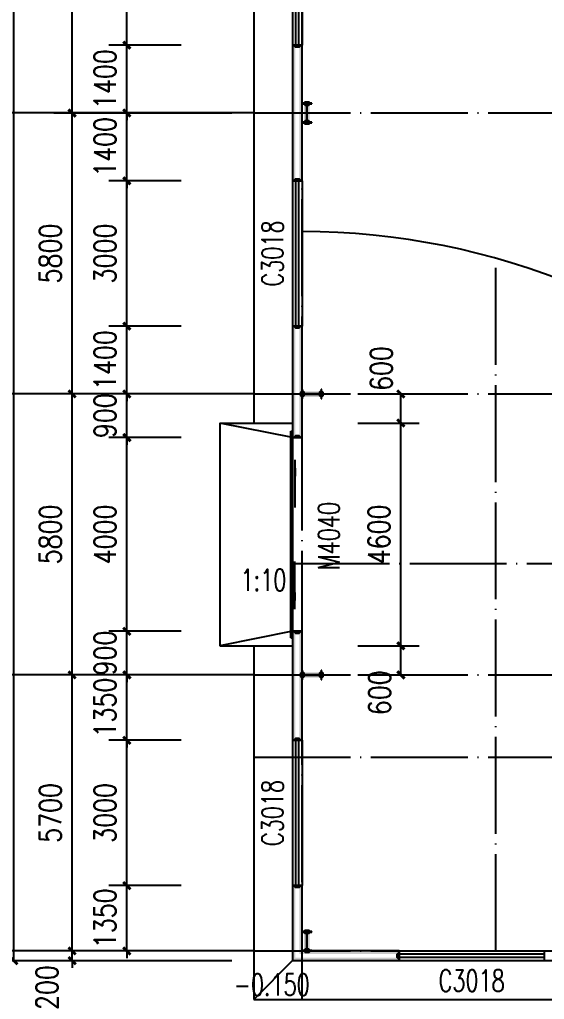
# Model space of a CAD drawing. Extents: x -21908402 to 2004492, y 83987 to 5079726.
# Drawn here: x 1827658 to 1838491, y 347578 to 367807 of the extents above; entities that cross this region are included whole.
import ezdxf

# ---------------------------------------------------------------- set-up
doc = ezdxf.new("R2010")
doc.units = 0
doc.header["$LTSCALE"] = 1000
doc.linetypes.add('DOTE', pattern=[2.42, 2, -0.2, 0.02, -0.2])
doc.layers.get('0').update_dxf_attribs({"linetype": 'CONTINUOUS'})
doc.layers.get('DEFPOINTS').update_dxf_attribs({"linetype": 'CONTINUOUS'})
for name, color, linetype in [('AXIS', 3, 'CONTINUOUS'), ('COLUMN', 9, 'CONTINUOUS'), ('DIM_SYMB', 3, 'CONTINUOUS'), ('DOTE', 1, 'DOTE'), ('GROUND', 2, 'CONTINUOUS'), ('PUB_DIM', 3, 'CONTINUOUS'), ('PUB_TEXT', 7, 'CONTINUOUS'), ('PUB_WALL', 9, 'CONTINUOUS'), ('STAIR', 2, 'CONTINUOUS'), ('WALL', 6, 'CONTINUOUS'), ('WINDOW', 94, 'CONTINUOUS'), ('WINDOW_TEXT', 7, 'CONTINUOUS')]:
    doc.layers.add(name, color=color, linetype=linetype)
doc.styles.add('_TCH_DIM', font='SIMPLEX', dxfattribs={"bigfont": 'GBCBIG'})
doc.styles.add('_TCH_WINDOW', font='SIMPLEX', dxfattribs={"bigfont": 'GBCBIG'})
doc.styles.add('DIM_FONT', font='simplex.shx', dxfattribs={"width": 0.8})
doc.dimstyles.new('DIMN150', dxfattribs={"dimscale": 1.5, "dimtxt": 300, "dimasz": 100, "dimexe": 250, "dimexo": 300, "dimgap": 150, "dimtad": 1, "dimdec": 0, "dimzin": 0, "dimtxsty": 'DIM_FONT', "dimblk": 'ARCHTICK', "dimcen": 0.09, "dimclrt": 7, "dimazin": 3, "dimtfac": 1, "dimtdec": 0, "dimtix": 1, "dimtmove": 0, "dimatfit": 3, "dimtolj": 1, "dimtzin": 0})

# ---------------------------------------------------------------- blocks, each defined once
blk = doc.blocks.new('_ARCHTICK')
at = {"color": 0, "linetype": 'BYBLOCK', "const_width": 0.4}
blk.add_lwpolyline([(-0.5, -0.5), (0.5, 0.5)], dxfattribs=at)
blk = doc.blocks.new('*D123')
at = {"layer": 'DEFPOINTS', "color": 0}
for p in [(1834189, 354878), (1835528, 354878), (1834189, 354278)]:
    blk.add_point(p, dxfattribs=at)
at = {"layer": 'PUB_DIM', "color": 0}
for p, q in [((1834639, 354878), (1835903, 354878)), ((1835528, 354278), (1835528, 354878)), ((1834639, 354278), (1835903, 354278))]:
    blk.add_line(p, q, dxfattribs=at)
at = {"layer": 'PUB_DIM', "color": 0, "xscale": 150, "yscale": 150, "zscale": 150}
for p, rotation in [((1835528, 354878), 90), ((1835528, 354278), 270)]:
    blk.add_blockref('_ARCHTICK', p, dxfattribs=dict(at, rotation=rotation))
at = {"layer": 'PUB_DIM', "color": 7, "insert": (1835089, 353909), "char_height": 450, "attachment_point": 5, "rotation": 90, "style": 'DIM_FONT'}
blk.add_mtext('\\A1;600', dxfattribs=at)
blk = doc.blocks.new('*D124')
at = {"layer": 'DEFPOINTS', "color": 0}
for p in [(1834189, 359478), (1835528, 359478), (1834189, 354878)]:
    blk.add_point(p, dxfattribs=at)
at = {"layer": 'PUB_DIM', "color": 0}
for p, q in [((1834639, 359478), (1835903, 359478)), ((1835528, 354878), (1835528, 359478)), ((1834639, 354878), (1835903, 354878))]:
    blk.add_line(p, q, dxfattribs=at)
at = {"layer": 'PUB_DIM', "color": 0, "xscale": 150, "yscale": 150, "zscale": 150}
for p, rotation in [((1835528, 359478), 90), ((1835528, 354878), 270)]:
    blk.add_blockref('_ARCHTICK', p, dxfattribs=dict(at, rotation=rotation))
at = {"layer": 'PUB_DIM', "color": 7, "insert": (1835078, 357178), "char_height": 450, "attachment_point": 5, "rotation": 90, "style": 'DIM_FONT'}
blk.add_mtext('\\A1;4600', dxfattribs=at)
blk = doc.blocks.new('*D125')
at = {"layer": 'DEFPOINTS', "color": 0}
for p in [(1834189, 360078), (1835528, 360078), (1834189, 359478)]:
    blk.add_point(p, dxfattribs=at)
at = {"layer": 'PUB_DIM', "color": 0}
for p, q in [((1834639, 360078), (1835903, 360078)), ((1835528, 359478), (1835528, 360078)), ((1834639, 359478), (1835903, 359478))]:
    blk.add_line(p, q, dxfattribs=at)
at = {"layer": 'PUB_DIM', "color": 0, "xscale": 150, "yscale": 150, "zscale": 150}
for p, rotation in [((1835528, 360078), 90), ((1835528, 359478), 270)]:
    blk.add_blockref('_ARCHTICK', p, dxfattribs=dict(at, rotation=rotation))
at = {"layer": 'PUB_DIM', "color": 7, "insert": (1835124, 360603), "char_height": 450, "attachment_point": 5, "rotation": 90, "style": 'DIM_FONT'}
blk.add_mtext('\\A1;600', dxfattribs=at)
blk = doc.blocks.new('*D289')
at = {"layer": 'DEFPOINTS', "color": 0}
for p in [(1829872, 349928), (1831441, 349928), (1831441, 348578)]:
    blk.add_point(p, dxfattribs=at)
at = {"layer": 'PUB_DIM', "color": 0}
for p, q in [((1829872, 349928), (1829872, 350078)), ((1830991, 349928), (1829497, 349928)), ((1829872, 348578), (1829872, 349928)), ((1830991, 348578), (1829497, 348578)), ((1829872, 348578), (1829872, 348428))]:
    blk.add_line(p, q, dxfattribs=at)
at = {"layer": 'PUB_DIM', "color": 0, "xscale": 150, "yscale": 150, "zscale": 150}
for p, rotation in [((1829872, 349928), 270), ((1829872, 348578), 90)]:
    blk.add_blockref('_ARCHTICK', p, dxfattribs=dict(at, rotation=rotation))
at = {"layer": 'PUB_DIM', "color": 7, "insert": (1829422, 349253), "char_height": 450, "attachment_point": 5, "rotation": 90, "style": 'DIM_FONT'}
blk.add_mtext('\\A1;1350', dxfattribs=at)
blk = doc.blocks.new('*D290')
at = {"layer": 'DEFPOINTS', "color": 0}
for p in [(1829872, 352928), (1831441, 352928), (1831441, 349928)]:
    blk.add_point(p, dxfattribs=at)
at = {"layer": 'PUB_DIM', "color": 0}
for p, q in [((1830991, 352928), (1829497, 352928)), ((1829872, 349928), (1829872, 352928)), ((1830991, 349928), (1829497, 349928))]:
    blk.add_line(p, q, dxfattribs=at)
at = {"layer": 'PUB_DIM', "color": 0, "xscale": 150, "yscale": 150, "zscale": 150}
for p, rotation in [((1829872, 352928), 90), ((1829872, 349928), 270)]:
    blk.add_blockref('_ARCHTICK', p, dxfattribs=dict(at, rotation=rotation))
at = {"layer": 'PUB_DIM', "color": 7, "insert": (1829422, 351428), "char_height": 450, "attachment_point": 5, "rotation": 90, "style": 'DIM_FONT'}
blk.add_mtext('\\A1;3000', dxfattribs=at)
blk = doc.blocks.new('*D291')
at = {"layer": 'DEFPOINTS', "color": 0}
for p in [(1829872, 354278), (1831441, 354278), (1831441, 352928)]:
    blk.add_point(p, dxfattribs=at)
at = {"layer": 'PUB_DIM', "color": 0}
for p, q in [((1829872, 354278), (1829872, 354428)), ((1830991, 354278), (1829497, 354278)), ((1829872, 352928), (1829872, 354278)), ((1830991, 352928), (1829497, 352928)), ((1829872, 352928), (1829872, 352778))]:
    blk.add_line(p, q, dxfattribs=at)
at = {"layer": 'PUB_DIM', "color": 0, "xscale": 150, "yscale": 150, "zscale": 150}
for p, rotation in [((1829872, 354278), 270), ((1829872, 352928), 90)]:
    blk.add_blockref('_ARCHTICK', p, dxfattribs=dict(at, rotation=rotation))
at = {"layer": 'PUB_DIM', "color": 7, "insert": (1829422, 353603), "char_height": 450, "attachment_point": 5, "rotation": 90, "style": 'DIM_FONT'}
blk.add_mtext('\\A1;1350', dxfattribs=at)
blk = doc.blocks.new('*D292')
at = {"layer": 'DEFPOINTS', "color": 0}
for p in [(1829872, 355178), (1831441, 355178), (1831441, 354278)]:
    blk.add_point(p, dxfattribs=at)
at = {"layer": 'PUB_DIM', "color": 0}
for p, q in [((1829872, 355178), (1829872, 355328)), ((1830991, 355178), (1829497, 355178)), ((1829872, 354278), (1829872, 355178)), ((1830991, 354278), (1829497, 354278)), ((1829872, 354278), (1829872, 354128))]:
    blk.add_line(p, q, dxfattribs=at)
at = {"layer": 'PUB_DIM', "color": 0, "xscale": 150, "yscale": 150, "zscale": 150}
for p, rotation in [((1829872, 355178), 270), ((1829872, 354278), 90)]:
    blk.add_blockref('_ARCHTICK', p, dxfattribs=dict(at, rotation=rotation))
at = {"layer": 'PUB_DIM', "color": 7, "insert": (1829422, 354728), "char_height": 450, "attachment_point": 5, "rotation": 90, "style": 'DIM_FONT'}
blk.add_mtext('\\A1;900', dxfattribs=at)
blk = doc.blocks.new('*D293')
at = {"layer": 'DEFPOINTS', "color": 0}
for p in [(1829872, 359178), (1831441, 359178), (1831441, 355178)]:
    blk.add_point(p, dxfattribs=at)
at = {"layer": 'PUB_DIM', "color": 0}
for p, q in [((1830991, 359178), (1829497, 359178)), ((1829872, 355178), (1829872, 359178)), ((1830991, 355178), (1829497, 355178))]:
    blk.add_line(p, q, dxfattribs=at)
at = {"layer": 'PUB_DIM', "color": 0, "xscale": 150, "yscale": 150, "zscale": 150}
for p, rotation in [((1829872, 359178), 90), ((1829872, 355178), 270)]:
    blk.add_blockref('_ARCHTICK', p, dxfattribs=dict(at, rotation=rotation))
at = {"layer": 'PUB_DIM', "color": 7, "insert": (1829422, 357178), "char_height": 450, "attachment_point": 5, "rotation": 90, "style": 'DIM_FONT'}
blk.add_mtext('\\A1;4000', dxfattribs=at)
blk = doc.blocks.new('*D294')
at = {"layer": 'DEFPOINTS', "color": 0}
for p in [(1829872, 360078), (1831441, 360078), (1831441, 359178)]:
    blk.add_point(p, dxfattribs=at)
at = {"layer": 'PUB_DIM', "color": 0}
for p, q in [((1830991, 360078), (1829497, 360078)), ((1829872, 360078), (1829872, 360228)), ((1829872, 359178), (1829872, 360078)), ((1830991, 359178), (1829497, 359178)), ((1829872, 359178), (1829872, 359028))]:
    blk.add_line(p, q, dxfattribs=at)
at = {"layer": 'PUB_DIM', "color": 0, "xscale": 150, "yscale": 150, "zscale": 150}
for p, rotation in [((1829872, 360078), 270), ((1829872, 359178), 90)]:
    blk.add_blockref('_ARCHTICK', p, dxfattribs=dict(at, rotation=rotation))
at = {"layer": 'PUB_DIM', "color": 7, "insert": (1829422, 359628), "char_height": 450, "attachment_point": 5, "rotation": 90, "style": 'DIM_FONT'}
blk.add_mtext('\\A1;900', dxfattribs=at)
blk = doc.blocks.new('*D295')
at = {"layer": 'DEFPOINTS', "color": 0}
for p in [(1829872, 361478), (1831441, 361478), (1831441, 360078)]:
    blk.add_point(p, dxfattribs=at)
at = {"layer": 'PUB_DIM', "color": 0}
for p, q in [((1829872, 361478), (1829872, 361628)), ((1830991, 361478), (1829497, 361478)), ((1829872, 360078), (1829872, 361478)), ((1830991, 360078), (1829497, 360078)), ((1829872, 360078), (1829872, 359928))]:
    blk.add_line(p, q, dxfattribs=at)
at = {"layer": 'PUB_DIM', "color": 0, "xscale": 150, "yscale": 150, "zscale": 150}
for p, rotation in [((1829872, 361478), 270), ((1829872, 360078), 90)]:
    blk.add_blockref('_ARCHTICK', p, dxfattribs=dict(at, rotation=rotation))
at = {"layer": 'PUB_DIM', "color": 7, "insert": (1829422, 360778), "char_height": 450, "attachment_point": 5, "rotation": 90, "style": 'DIM_FONT'}
blk.add_mtext('\\A1;1400', dxfattribs=at)
blk = doc.blocks.new('*D296')
at = {"layer": 'DEFPOINTS', "color": 0}
for p in [(1829872, 364478), (1831441, 364478), (1831441, 361478)]:
    blk.add_point(p, dxfattribs=at)
at = {"layer": 'PUB_DIM', "color": 0}
for p, q in [((1830991, 364478), (1829497, 364478)), ((1829872, 361478), (1829872, 364478)), ((1830991, 361478), (1829497, 361478))]:
    blk.add_line(p, q, dxfattribs=at)
at = {"layer": 'PUB_DIM', "color": 0, "xscale": 150, "yscale": 150, "zscale": 150}
for p, rotation in [((1829872, 364478), 90), ((1829872, 361478), 270)]:
    blk.add_blockref('_ARCHTICK', p, dxfattribs=dict(at, rotation=rotation))
at = {"layer": 'PUB_DIM', "color": 7, "insert": (1829422, 362978), "char_height": 450, "attachment_point": 5, "rotation": 90, "style": 'DIM_FONT'}
blk.add_mtext('\\A1;3000', dxfattribs=at)
blk = doc.blocks.new('*D297')
at = {"layer": 'DEFPOINTS', "color": 0}
for p in [(1829872, 365878), (1831441, 365878), (1831441, 364478)]:
    blk.add_point(p, dxfattribs=at)
at = {"layer": 'PUB_DIM', "color": 0}
for p, q in [((1829872, 365878), (1829872, 366028)), ((1830991, 365878), (1829497, 365878)), ((1829872, 364478), (1829872, 365878)), ((1830991, 364478), (1829497, 364478)), ((1829872, 364478), (1829872, 364328))]:
    blk.add_line(p, q, dxfattribs=at)
at = {"layer": 'PUB_DIM', "color": 0, "xscale": 150, "yscale": 150, "zscale": 150}
for p, rotation in [((1829872, 365878), 270), ((1829872, 364478), 90)]:
    blk.add_blockref('_ARCHTICK', p, dxfattribs=dict(at, rotation=rotation))
at = {"layer": 'PUB_DIM', "color": 7, "insert": (1829422, 365178), "char_height": 450, "attachment_point": 5, "rotation": 90, "style": 'DIM_FONT'}
blk.add_mtext('\\A1;1400', dxfattribs=at)
blk = doc.blocks.new('*D298')
at = {"layer": 'DEFPOINTS', "color": 0}
for p in [(1829872, 367278), (1831441, 367278), (1831441, 365878)]:
    blk.add_point(p, dxfattribs=at)
at = {"layer": 'PUB_DIM', "color": 0}
for p, q in [((1829872, 367278), (1829872, 367428)), ((1830991, 367278), (1829497, 367278)), ((1829872, 365878), (1829872, 367278)), ((1830991, 365878), (1829497, 365878)), ((1829872, 365878), (1829872, 365728))]:
    blk.add_line(p, q, dxfattribs=at)
at = {"layer": 'PUB_DIM', "color": 0, "xscale": 150, "yscale": 150, "zscale": 150}
for p, rotation in [((1829872, 367278), 270), ((1829872, 365878), 90)]:
    blk.add_blockref('_ARCHTICK', p, dxfattribs=dict(at, rotation=rotation))
at = {"layer": 'PUB_DIM', "color": 7, "insert": (1829422, 366578), "char_height": 450, "attachment_point": 5, "rotation": 90, "style": 'DIM_FONT'}
blk.add_mtext('\\A1;1400', dxfattribs=at)
blk = doc.blocks.new('*D299')
at = {"layer": 'DEFPOINTS', "color": 0}
for p in [(1829872, 370278), (1831441, 370278), (1831441, 367278)]:
    blk.add_point(p, dxfattribs=at)
at = {"layer": 'PUB_DIM', "color": 0}
for p, q in [((1830991, 370278), (1829497, 370278)), ((1829872, 367278), (1829872, 370278)), ((1830991, 367278), (1829497, 367278))]:
    blk.add_line(p, q, dxfattribs=at)
at = {"layer": 'PUB_DIM', "color": 0, "xscale": 150, "yscale": 150, "zscale": 150}
for p, rotation in [((1829872, 370278), 90), ((1829872, 367278), 270)]:
    blk.add_blockref('_ARCHTICK', p, dxfattribs=dict(at, rotation=rotation))
at = {"layer": 'PUB_DIM', "color": 7, "insert": (1829422, 368778), "char_height": 450, "attachment_point": 5, "rotation": 90, "style": 'DIM_FONT'}
blk.add_mtext('\\A1;3000', dxfattribs=at)
blk = doc.blocks.new('*D361')
at = {"layer": 'AXIS', "color": 0}
for p, q in [((1832041, 348578), (1828366, 348578)), ((1828741, 348578), (1828741, 348728)), ((1828741, 348378), (1828741, 348578)), ((1832041, 348378), (1828366, 348378)), ((1828741, 348378), (1828741, 348228))]:
    blk.add_line(p, q, dxfattribs=at)
at = {"layer": 'DEFPOINTS', "color": 0}
for p in [(1828741, 348578), (1832491, 348578), (1832491, 348378)]:
    blk.add_point(p, dxfattribs=at)
at = {"layer": 'AXIS', "color": 0, "xscale": 150, "yscale": 150, "zscale": 150}
for p, rotation in [((1828741, 348578), 270), ((1828741, 348378), 90)]:
    blk.add_blockref('_ARCHTICK', p, dxfattribs=dict(at, rotation=rotation))
at = {"layer": 'AXIS', "color": 7, "insert": (1828223, 347823), "char_height": 450, "attachment_point": 5, "rotation": 90, "style": 'DIM_FONT'}
blk.add_mtext('\\A1;200', dxfattribs=at)
blk = doc.blocks.new('*D362')
at = {"layer": 'AXIS', "color": 0}
for p, q in [((1832041, 354278), (1828366, 354278)), ((1828741, 348578), (1828741, 354278)), ((1832041, 348578), (1828366, 348578))]:
    blk.add_line(p, q, dxfattribs=at)
at = {"layer": 'DEFPOINTS', "color": 0}
for p in [(1828741, 354278), (1832491, 354278), (1832491, 348578)]:
    blk.add_point(p, dxfattribs=at)
at = {"layer": 'AXIS', "color": 0, "xscale": 150, "yscale": 150, "zscale": 150}
for p, rotation in [((1828741, 354278), 90), ((1828741, 348578), 270)]:
    blk.add_blockref('_ARCHTICK', p, dxfattribs=dict(at, rotation=rotation))
at = {"layer": 'AXIS', "color": 7, "insert": (1828291, 351428), "char_height": 450, "attachment_point": 5, "rotation": 90, "style": 'DIM_FONT'}
blk.add_mtext('\\A1;5700', dxfattribs=at)
blk = doc.blocks.new('*D363')
at = {"layer": 'AXIS', "color": 0}
for p, q in [((1832041, 360078), (1828366, 360078)), ((1828741, 354278), (1828741, 360078)), ((1832041, 354278), (1828366, 354278))]:
    blk.add_line(p, q, dxfattribs=at)
at = {"layer": 'DEFPOINTS', "color": 0}
for p in [(1828741, 360078), (1832491, 360078), (1832491, 354278)]:
    blk.add_point(p, dxfattribs=at)
at = {"layer": 'AXIS', "color": 0, "xscale": 150, "yscale": 150, "zscale": 150}
for p, rotation in [((1828741, 360078), 90), ((1828741, 354278), 270)]:
    blk.add_blockref('_ARCHTICK', p, dxfattribs=dict(at, rotation=rotation))
at = {"layer": 'AXIS', "color": 7, "insert": (1828291, 357178), "char_height": 450, "attachment_point": 5, "rotation": 90, "style": 'DIM_FONT'}
blk.add_mtext('\\A1;5800', dxfattribs=at)
blk = doc.blocks.new('*D364')
at = {"layer": 'AXIS', "color": 0}
for p, q in [((1832041, 365878), (1828366, 365878)), ((1828741, 360078), (1828741, 365878)), ((1832041, 360078), (1828366, 360078))]:
    blk.add_line(p, q, dxfattribs=at)
at = {"layer": 'DEFPOINTS', "color": 0}
for p in [(1828741, 365878), (1832491, 365878), (1832491, 360078)]:
    blk.add_point(p, dxfattribs=at)
at = {"layer": 'AXIS', "color": 0, "xscale": 150, "yscale": 150, "zscale": 150}
for p, rotation in [((1828741, 365878), 90), ((1828741, 360078), 270)]:
    blk.add_blockref('_ARCHTICK', p, dxfattribs=dict(at, rotation=rotation))
at = {"layer": 'AXIS', "color": 7, "insert": (1828291, 362978), "char_height": 450, "attachment_point": 5, "rotation": 90, "style": 'DIM_FONT'}
blk.add_mtext('\\A1;5800', dxfattribs=at)
blk = doc.blocks.new('*D365')
at = {"layer": 'AXIS', "color": 0}
for p, q in [((1832041, 371678), (1828366, 371678)), ((1828741, 365878), (1828741, 371678)), ((1832041, 365878), (1828366, 365878))]:
    blk.add_line(p, q, dxfattribs=at)
at = {"layer": 'DEFPOINTS', "color": 0}
for p in [(1828741, 371678), (1832491, 371678), (1832491, 365878)]:
    blk.add_point(p, dxfattribs=at)
at = {"layer": 'AXIS', "color": 0, "xscale": 150, "yscale": 150, "zscale": 150}
for p, rotation in [((1828741, 371678), 90), ((1828741, 365878), 270)]:
    blk.add_blockref('_ARCHTICK', p, dxfattribs=dict(at, rotation=rotation))
at = {"layer": 'AXIS', "color": 7, "insert": (1828291, 368778), "char_height": 450, "attachment_point": 5, "rotation": 90, "style": 'DIM_FONT'}
blk.add_mtext('\\A1;5800', dxfattribs=at)
blk = doc.blocks.new('*D369')
at = {"layer": 'AXIS', "color": 0}
for p, q in [((1832041, 383378), (1827166, 383378)), ((1827541, 348378), (1827541, 383378)), ((1832041, 348378), (1827166, 348378))]:
    blk.add_line(p, q, dxfattribs=at)
at = {"layer": 'DEFPOINTS', "color": 0}
for p in [(1827541, 383378), (1832491, 383378), (1832491, 348378)]:
    blk.add_point(p, dxfattribs=at)
at = {"layer": 'AXIS', "color": 0, "xscale": 150, "yscale": 150, "zscale": 150}
for p, rotation in [((1827541, 383378), 90), ((1827541, 348378), 270)]:
    blk.add_blockref('_ARCHTICK', p, dxfattribs=dict(at, rotation=rotation))
at = {"layer": 'AXIS', "color": 7, "insert": (1827091, 365878), "char_height": 450, "attachment_point": 5, "rotation": 90, "style": 'DIM_FONT'}
blk.add_mtext('\\A1;35000', dxfattribs=at)
blk = doc.blocks.new('$DORLIB2D$00000130')
at = {"color": 0, "linetype": 'CONTINUOUS'}
for p, q in [((-0.5333, 0.6601), (-0.5333, 0.5127)), ((0, 0.6601), (-0.5333, 0.6601)), ((0, 0.5127), (0, 0.6601)), ((0.5333, 0.6601), (0, 0.6601)), ((0.5333, 0.6601), (0.5333, 0.5127)), ((0, 0.5127), (-0.5333, 0.5127)), ((0.5333, 0.5127), (0, 0.5127)), ((-0.3853, 0.2694), (-0.1396, 0.2694)), ((-0.3853, 0.2694), (-0.2999, 0.2144)), ((-0.2999, 0.2144), (-0.2999, 0.2694)), ((0.3853, 0.2694), (0.1396, 0.2694)), ((0.2999, 0.2144), (0.2999, 0.2694)), ((0.3853, 0.2694), (0.2999, 0.2144))]:
    blk.add_line(p, q, dxfattribs=at)
blk = doc.blocks.new('$WINLIB2D$00000001')
at = {"color": 0}
for points in [[(-0.5, 0.5), (-0.5, -0.5)], [(-0.5, 0.5), (0.5, 0.5)], [(0.5, -0.5), (0.5, 0.5)], [(0.5, 0.1667), (-0.5, 0.1667)], [(0.5, -0.1667), (-0.5, -0.1667)], [(-0.5, -0.5), (0.5, -0.5)]]:
    blk.add_lwpolyline(points, dxfattribs=at)

msp = doc.modelspace()

# ---------------------------------------------------------------- hatches: boundary and pattern name
at = {"layer": 'COLUMN'}
for points in [[(1833491, 366078.4), (1833491, 366068.4), (1833551, 366128.4), (1833551, 366018.4)], [(1833491, 366068.4), (1833578.8, 366068.4), (1833603.7, 366128.4), (1833551, 366128.4)], [(1833691, 366078.4), (1833491, 366078.4), (1833551, 366018.4), (1833631, 366018.4)], [(1833589.8, 366063.4), (1833594.8, 366068.4), (1833570, 366128.4), (1833529.8, 366088.3)], [(1833589.8, 365693.4), (1833589.8, 366063.4), (1833529.8, 366088.3), (1833529.8, 365668.6)], [(1833594.8, 366068.4), (1833691, 366068.4), (1833631, 366128.4), (1833570, 366128.4)], [(1833578.8, 366068.4), (1833583.8, 366063.4), (1833643.8, 366088.3), (1833603.7, 366128.4)], [(1833583.8, 366063.4), (1833583.8, 365693.4), (1833643.8, 365668.6), (1833643.8, 366088.3)], [(1833691, 366068.4), (1833691, 366078.4), (1833631, 366018.4), (1833631, 366128.4)], [(1833491, 365678.4), (1833691, 365678.4), (1833631, 365738.4), (1833551, 365738.4)], [(1833491, 365688.4), (1833491, 365678.4), (1833551, 365738.4), (1833551, 365628.4)], [(1833691, 365678.4), (1833691, 365688.4), (1833631, 365628.4), (1833631, 365738.4)], [(1833578.8, 365688.4), (1833491, 365688.4), (1833551, 365628.4), (1833603.7, 365628.4)], [(1833594.8, 365688.4), (1833589.8, 365693.4), (1833529.8, 365668.6), (1833570, 365628.4)], [(1833691, 365688.4), (1833594.8, 365688.4), (1833570, 365628.4), (1833631, 365628.4)], [(1833583.8, 365693.4), (1833578.8, 365688.4), (1833603.7, 365628.4), (1833643.8, 365668.6)], [(1833501, 360082.3), (1833501, 360178.4), (1833441, 360118.4), (1833441, 360057.4)], [(1833501, 360178.4), (1833491, 360178.4), (1833551, 360118.4), (1833441, 360118.4)], [(1833501, 360066.3), (1833506, 360071.3), (1833481.1, 360131.3), (1833441, 360091.1)], [(1833501, 359978.4), (1833501, 360066.3), (1833441, 360091.1), (1833441, 360038.4)], [(1833506, 360077.3), (1833501, 360082.3), (1833441, 360057.4), (1833481.1, 360017.3)], [(1833506, 360071.3), (1833876, 360071.3), (1833900.8, 360131.3), (1833481.1, 360131.3)], [(1833876, 360077.3), (1833506, 360077.3), (1833481.1, 360017.3), (1833900.8, 360017.3)], [(1833491, 360178.4), (1833491, 359978.4), (1833551, 360038.4), (1833551, 360118.4)], [(1833891, 359978.4), (1833891, 360178.4), (1833831, 360118.4), (1833831, 360038.4)], [(1833891, 360178.4), (1833881, 360178.4), (1833941, 360118.4), (1833831, 360118.4)], [(1833876, 360071.3), (1833881, 360066.3), (1833941, 360091.1), (1833900.8, 360131.3)], [(1833881, 360082.3), (1833876, 360077.3), (1833900.8, 360017.3), (1833941, 360057.4)], [(1833881, 360178.4), (1833881, 360082.3), (1833941, 360057.4), (1833941, 360118.4)], [(1833881, 360066.3), (1833881, 359978.4), (1833941, 360038.4), (1833941, 360091.1)], [(1833491, 359978.4), (1833501, 359978.4), (1833441, 360038.4), (1833551, 360038.4)], [(1833881, 359978.4), (1833891, 359978.4), (1833831, 360038.4), (1833941, 360038.4)], [(1833501, 354282.3), (1833501, 354378.4), (1833441, 354318.4), (1833441, 354257.4)], [(1833501, 354378.4), (1833491, 354378.4), (1833551, 354318.4), (1833441, 354318.4)], [(1833501, 354266.3), (1833506, 354271.3), (1833481.1, 354331.3), (1833441, 354291.1)], [(1833501, 354178.4), (1833501, 354266.3), (1833441, 354291.1), (1833441, 354238.4)], [(1833506, 354277.3), (1833501, 354282.3), (1833441, 354257.4), (1833481.1, 354217.3)], [(1833491, 354178.4), (1833501, 354178.4), (1833441, 354238.4), (1833551, 354238.4)], [(1833506, 354271.3), (1833876, 354271.3), (1833900.8, 354331.3), (1833481.1, 354331.3)], [(1833876, 354277.3), (1833506, 354277.3), (1833481.1, 354217.3), (1833900.8, 354217.3)], [(1833491, 354378.4), (1833491, 354178.4), (1833551, 354238.4), (1833551, 354318.4)], [(1833891, 354178.4), (1833891, 354378.4), (1833831, 354318.4), (1833831, 354238.4)], [(1833891, 354378.4), (1833881, 354378.4), (1833941, 354318.4), (1833831, 354318.4)], [(1833881, 354178.4), (1833891, 354178.4), (1833831, 354238.4), (1833941, 354238.4)], [(1833876, 354271.3), (1833881, 354266.3), (1833941, 354291.1), (1833900.8, 354331.3)], [(1833881, 354282.3), (1833876, 354277.3), (1833900.8, 354217.3), (1833941, 354257.4)], [(1833881, 354378.4), (1833881, 354282.3), (1833941, 354257.4), (1833941, 354318.4)], [(1833881, 354266.3), (1833881, 354178.4), (1833941, 354238.4), (1833941, 354291.1)], [(1833491, 348978.4), (1833491, 348968.4), (1833551, 349028.4), (1833551, 348918.4)], [(1833491, 348968.4), (1833578.8, 348968.4), (1833603.7, 349028.4), (1833551, 349028.4)], [(1833691, 348978.4), (1833491, 348978.4), (1833551, 348918.4), (1833631, 348918.4)], [(1833589.8, 348963.4), (1833594.8, 348968.4), (1833570, 349028.4), (1833529.8, 348988.3)], [(1833589.8, 348593.4), (1833589.8, 348963.4), (1833529.8, 348988.3), (1833529.8, 348568.6)], [(1833594.8, 348968.4), (1833691, 348968.4), (1833631, 349028.4), (1833570, 349028.4)], [(1833578.8, 348968.4), (1833583.8, 348963.4), (1833643.8, 348988.3), (1833603.7, 349028.4)], [(1833583.8, 348963.4), (1833583.8, 348593.4), (1833643.8, 348568.6), (1833643.8, 348988.3)], [(1833691, 348968.4), (1833691, 348978.4), (1833631, 348918.4), (1833631, 349028.4)], [(1833491, 348578.4), (1833691, 348578.4), (1833631, 348638.4), (1833551, 348638.4)], [(1833491, 348588.4), (1833491, 348578.4), (1833551, 348638.4), (1833551, 348528.4)], [(1833578.8, 348588.4), (1833491, 348588.4), (1833551, 348528.4), (1833603.7, 348528.4)], [(1833594.8, 348588.4), (1833589.8, 348593.4), (1833529.8, 348568.6), (1833570, 348528.4)], [(1833691, 348588.4), (1833594.8, 348588.4), (1833570, 348528.4), (1833631, 348528.4)], [(1833583.8, 348593.4), (1833578.8, 348588.4), (1833603.7, 348528.4), (1833643.8, 348568.6)], [(1833691, 348578.4), (1833691, 348588.4), (1833631, 348528.4), (1833631, 348638.4)]]:
    msp.add_hatch(color=256, dxfattribs=at).paths.add_polyline_path(points)
at = {"layer": 'PUB_WALL'}
for points in [[(1833291, 367278.4), (1833291, 364478.4), (1833351, 364538.4), (1833351, 367218.4)], [(1833491, 367278.4), (1833291, 367278.4), (1833351, 367218.4), (1833431, 367218.4)], [(1833491, 364478.4), (1833491, 367278.4), (1833431, 367218.4), (1833431, 364538.4)], [(1833291, 364478.4), (1833491, 364478.4), (1833431, 364538.4), (1833351, 364538.4)], [(1833491, 361478.4), (1833291, 361478.4), (1833351, 361418.4), (1833431, 361418.4)], [(1833291, 361478.4), (1833291, 360076.3), (1833351, 360076.3), (1833351, 361418.4)], [(1833491, 360076.3), (1833491, 361478.4), (1833431, 361418.4), (1833431, 360076.3)], [(1833291, 360076.3), (1833291, 359178.4), (1833351, 359238.4), (1833351, 360076.3)], [(1833491, 359178.4), (1833491, 360076.3), (1833431, 360076.3), (1833431, 359238.4)], [(1833291, 359178.4), (1833491, 359178.4), (1833431, 359238.4), (1833351, 359238.4)], [(1833491, 355178.4), (1833291, 355178.4), (1833351, 355118.4), (1833431, 355118.4)], [(1833291, 355178.4), (1833291, 354276.3), (1833351, 354276.3), (1833351, 355118.4)], [(1833491, 354276.3), (1833491, 355178.4), (1833431, 355118.4), (1833431, 354276.3)], [(1833291, 354276.3), (1833291, 352928.4), (1833351, 352988.4), (1833351, 354276.3)], [(1833491, 352928.4), (1833491, 354276.3), (1833431, 354276.3), (1833431, 352988.4)], [(1833291, 352928.4), (1833491, 352928.4), (1833431, 352988.4), (1833351, 352988.4)], [(1833491, 349928.4), (1833291, 349928.4), (1833351, 349868.4), (1833431, 349868.4)], [(1833291, 349928.4), (1833291, 348378.4), (1833351, 348438.4), (1833351, 349868.4)], [(1833491, 348578.4), (1833491, 349928.4), (1833431, 349868.4), (1833431, 348518.4)], [(1835491, 348578.4), (1833491, 348578.4), (1833431, 348518.4), (1835431, 348518.4)], [(1835491, 348378.4), (1835491, 348578.4), (1835431, 348518.4), (1835431, 348438.4)], [(1833291, 348378.4), (1835491, 348378.4), (1835431, 348438.4), (1833351, 348438.4)]]:
    msp.add_hatch(color=256, dxfattribs=at).paths.add_polyline_path(points)

# ---------------------------------------------------------------- linework, layer by layer
msp.add_arc((1833491, 348596.4), 14832.6, 359.93047, 90)
at = {"layer": 'AXIS'}
for p, q in [((1832491, 365878.4), (1826491, 365878.4)), ((1832491, 360078.4), (1826491, 360078.4)), ((1832491, 354278.4), (1826491, 354278.4)), ((1832491, 348578.4), (1826491, 348578.4))]:
    msp.add_line(p, q, dxfattribs=at)
at = {"layer": 'COLUMN'}
for p, q in [((1833691, 366078.4), (1833491, 366078.4)), ((1833491, 366078.4), (1833491, 366068.4)), ((1833491, 366068.4), (1833578.8, 366068.4)), ((1833578.8, 366068.4), (1833583.8, 366063.4)), ((1833583.8, 366063.4), (1833583.8, 365693.4)), ((1833589.8, 366063.4), (1833594.8, 366068.4)), ((1833589.8, 365693.4), (1833589.8, 366063.4)), ((1833594.8, 366068.4), (1833691, 366068.4)), ((1833691, 366068.4), (1833691, 366078.4)), ((1833578.8, 365688.4), (1833491, 365688.4)), ((1833491, 365688.4), (1833491, 365678.4)), ((1833491, 365678.4), (1833691, 365678.4)), ((1833583.8, 365693.4), (1833578.8, 365688.4)), ((1833594.8, 365688.4), (1833589.8, 365693.4)), ((1833691, 365688.4), (1833594.8, 365688.4)), ((1833691, 365678.4), (1833691, 365688.4)), ((1833501, 360178.4), (1833491, 360178.4)), ((1833491, 360178.4), (1833491, 359978.4)), ((1833501, 360082.3), (1833501, 360178.4)), ((1833506, 360077.3), (1833501, 360082.3)), ((1833501, 360066.3), (1833506, 360071.3)), ((1833501, 359978.4), (1833501, 360066.3)), ((1833876, 360077.3), (1833506, 360077.3)), ((1833506, 360071.3), (1833876, 360071.3)), ((1833881, 360082.3), (1833876, 360077.3)), ((1833876, 360071.3), (1833881, 360066.3)), ((1833891, 360178.4), (1833881, 360178.4)), ((1833881, 360178.4), (1833881, 360082.3)), ((1833881, 360066.3), (1833881, 359978.4)), ((1833891, 359978.4), (1833891, 360178.4)), ((1833491, 359978.4), (1833501, 359978.4)), ((1833881, 359978.4), (1833891, 359978.4)), ((1833501, 354378.4), (1833491, 354378.4)), ((1833491, 354378.4), (1833491, 354178.4)), ((1833501, 354282.3), (1833501, 354378.4)), ((1833506, 354277.3), (1833501, 354282.3)), ((1833501, 354266.3), (1833506, 354271.3)), ((1833501, 354178.4), (1833501, 354266.3)), ((1833876, 354277.3), (1833506, 354277.3)), ((1833506, 354271.3), (1833876, 354271.3)), ((1833881, 354282.3), (1833876, 354277.3)), ((1833876, 354271.3), (1833881, 354266.3)), ((1833891, 354378.4), (1833881, 354378.4)), ((1833881, 354378.4), (1833881, 354282.3)), ((1833881, 354266.3), (1833881, 354178.4)), ((1833891, 354178.4), (1833891, 354378.4)), ((1833491, 354178.4), (1833501, 354178.4)), ((1833881, 354178.4), (1833891, 354178.4)), ((1833691, 348978.4), (1833491, 348978.4)), ((1833491, 348978.4), (1833491, 348968.4)), ((1833491, 348968.4), (1833578.8, 348968.4)), ((1833578.8, 348968.4), (1833583.8, 348963.4)), ((1833583.8, 348963.4), (1833583.8, 348593.4)), ((1833589.8, 348963.4), (1833594.8, 348968.4)), ((1833589.8, 348593.4), (1833589.8, 348963.4)), ((1833594.8, 348968.4), (1833691, 348968.4)), ((1833691, 348968.4), (1833691, 348978.4)), ((1833578.8, 348588.4), (1833491, 348588.4)), ((1833491, 348588.4), (1833491, 348578.4)), ((1833491, 348578.4), (1833691, 348578.4)), ((1833583.8, 348593.4), (1833578.8, 348588.4)), ((1833594.8, 348588.4), (1833589.8, 348593.4)), ((1833691, 348588.4), (1833594.8, 348588.4)), ((1833691, 348578.4), (1833691, 348588.4))]:
    msp.add_line(p, q, dxfattribs=at)
at = {"layer": 'DIM_SYMB'}
msp.add_lwpolyline([(1833154.6, 355854.8, 0, 0, 0), (1832647.4, 355854.8, 120, 0, 0), (1832197.4, 355854.8, 0, 0, 0)], format="xyseb", dxfattribs=at)
at = {"layer": 'DOTE'}
for p, q in [((1833491, 347578.4), (1833491, 384178.4)), ((1832491, 365878.4), (1876491, 365878.4)), ((1832491, 360078.4), (1876491, 360078.4)), ((1832491, 354278.4), (1876491, 354278.4)), ((1832491, 348578.4), (1876491, 348578.4))]:
    msp.add_line(p, q, dxfattribs=at)
at = {"layer": 'DOTE', "color": 253}
for p, q in [((1837491, 348578.4), (1837491, 362879.5)), ((1833291, 356578.4), (1845992.8, 356578.4)), ((1832491, 352578.4), (1847779.1, 352578.4))]:
    msp.add_line(p, q, dxfattribs=at)
at = {"layer": 'GROUND'}
for p, q in [((1832491, 384178.4), (1832491, 359477.9)), ((1833291, 383378.4), (1833291, 359477.9)), ((1832491, 354877.9), (1832491, 347578.4)), ((1833291, 354877.9), (1833291, 348378.4)), ((1833291, 348378.4), (1832491, 347578.4)), ((1833291, 348378.4), (1875691, 348378.4)), ((1832491, 347578.4), (1876491, 347578.4))]:
    msp.add_line(p, q, dxfattribs=at)
at = {"layer": 'STAIR'}
for p, q in [((1831791, 359477.9), (1831791, 354877.9)), ((1831791, 359477.9), (1833291, 359477.9)), ((1833291, 359177.9), (1831791, 359477.9)), ((1833291, 359477.9), (1833291, 354877.9)), ((1833291, 355177.9), (1831791, 354877.9)), ((1831791, 354877.9), (1833291, 354877.9))]:
    msp.add_line(p, q, dxfattribs=at)
at = {"layer": 'WALL'}
for p, q in [((1833291, 367278.4), (1833291, 364478.4)), ((1833491, 367278.4), (1833291, 367278.4)), ((1833491, 364478.4), (1833491, 367278.4)), ((1833291, 364478.4), (1833491, 364478.4)), ((1833491, 361478.4), (1833291, 361478.4)), ((1833291, 361478.4), (1833291, 360076.3)), ((1833491, 360178.4), (1833491, 361478.4)), ((1833291, 360076.3), (1833291, 359178.4)), ((1833491, 359178.4), (1833491, 359978.4)), ((1833291, 359178.4), (1833491, 359178.4)), ((1833491, 355178.4), (1833291, 355178.4)), ((1833291, 355178.4), (1833291, 354276.3)), ((1833491, 354378.4), (1833491, 355178.4)), ((1833291, 354276.3), (1833291, 352928.4)), ((1833491, 352928.4), (1833491, 354178.4)), ((1833291, 352928.4), (1833491, 352928.4)), ((1833491, 349928.4), (1833291, 349928.4)), ((1833291, 349928.4), (1833291, 348378.4)), ((1833491, 348978.4), (1833491, 349928.4)), ((1833491, 348588.4), (1833491, 348968.4)), ((1835491, 348578.4), (1833691, 348578.4)), ((1835491, 348378.4), (1835491, 348578.4)), ((1833291, 348378.4), (1835491, 348378.4))]:
    msp.add_line(p, q, dxfattribs=at)

# ---------------------------------------------------------------- block references
at = {"layer": 'WINDOW'}
ref = msp.add_blockref('$WINLIB2D$00000001', (1833391, 368778.4), dxfattribs=dict(at, xscale=3000, yscale=200, zscale=3000, rotation=270))
ref.add_attrib('A', 'C3018', (1833101.6, 368095.9), dxfattribs={"layer": 'WINDOW_TEXT', "height": 446.25, "rotation": 90, "style": '_TCH_WINDOW', "width": 0.705882})
ref = msp.add_blockref('$WINLIB2D$00000001', (1833391, 362978.4), dxfattribs=dict(at, xscale=3000, yscale=200, zscale=3000, rotation=270))
ref.add_attrib('A', 'C3018', (1833101.6, 362295.9), dxfattribs={"layer": 'WINDOW_TEXT', "height": 446.25, "rotation": 90, "style": '_TCH_WINDOW', "width": 0.705882})
ref = msp.add_blockref('$DORLIB2D$00000130', (1833391, 357178.4), dxfattribs=dict(at, xscale=4000, yscale=-200, zscale=4000, rotation=270))
ref.add_attrib('A', 'M4040', (1834264.1, 356443.4), dxfattribs={"layer": 'WINDOW_TEXT', "height": 446.25, "rotation": 90, "style": '_TCH_WINDOW', "width": 0.705882})
ref = msp.add_blockref('$WINLIB2D$00000001', (1833391, 351428.4), dxfattribs=dict(at, xscale=3000, yscale=200, zscale=3000, rotation=270))
ref.add_attrib('A', 'C3018', (1833101.6, 350745.9), dxfattribs={"layer": 'WINDOW_TEXT', "height": 446.25, "rotation": 90, "style": '_TCH_WINDOW', "width": 0.705882})
ref = msp.add_blockref('$WINLIB2D$00000001', (1836991, 348478.4), dxfattribs=dict(at, xscale=3000, yscale=200, zscale=3000))
ref.add_attrib('A', 'C3018', (1836308.5, 347742.8), dxfattribs={"layer": 'WINDOW_TEXT', "height": 446.25, "style": '_TCH_WINDOW', "width": 0.705882})

# ---------------------------------------------------------------- texts
at = {"layer": 'PUB_TEXT', "style": '_TCH_DIM', "width": 0.705882}
for s, p in [('1:10', (1832218.5, 356012.3)), ('-0.150', (1832081.5, 347661.8))]:
    msp.add_text(s, height=446.25, dxfattribs=at).set_placement(p)

# ---------------------------------------------------------------- dimensions: what is measured, and where the dimension line sits
at = {"layer": 'AXIS'}
for p1, p2, distance, picture, middle in [((1832491, 348378.4), (1832491, 383378.4), 4950, '*D369', (1827091, 365878.4)), ((1832491, 365878.4), (1832491, 371678.4), 3750, '*D365', (1828291, 368778.4)), ((1832491, 360078.4), (1832491, 365878.4), 3750, '*D364', (1828291, 362978.4)), ((1832491, 354278.4), (1832491, 360078.4), 3750, '*D363', (1828291, 357178.4)), ((1832491, 348578.4), (1832491, 354278.4), 3750, '*D362', (1828291, 351428.4))]:
    dim = msp.add_aligned_dim(p1=p1, p2=p2, distance=distance, dimstyle='DIMN150', dxfattribs=at)
    dim.commit()
    dim.dimension.update_dxf_attribs({"geometry": picture, "text_midpoint": middle})
dim = msp.add_linear_dim(base=(1828741, 348578.4), p1=(1832491, 348378.4), p2=(1832491, 348578.4), angle=90, dimstyle='DIMN150', dxfattribs=at)
dim.commit()
dim.dimension.update_dxf_attribs({"geometry": '*D361', "text_midpoint": (1828223.5, 347823.4), "dimtype": 129})
at = {"layer": 'PUB_DIM'}
for p1, p2, distance, picture, middle in [((1831441, 367278.4), (1831441, 370278.4), 1569.4, '*D299', (1829421.6, 368778.4)), ((1831441, 365878.4), (1831441, 367278.4), 1569.4, '*D298', (1829421.6, 366578.4)), ((1831441, 364478.4), (1831441, 365878.4), 1569.4, '*D297', (1829421.6, 365178.4)), ((1831441, 361478.4), (1831441, 364478.4), 1569.4, '*D296', (1829421.6, 362978.4)), ((1831441, 360078.4), (1831441, 361478.4), 1569.4, '*D295', (1829421.6, 360778.4)), ((1831441, 359178.4), (1831441, 360078.4), 1569.4, '*D294', (1829421.6, 359628.4)), ((1834188.6, 354877.9), (1834188.6, 359477.9), -1339.7, '*D124', (1835078.3, 357177.9)), ((1831441, 355178.4), (1831441, 359178.4), 1569.4, '*D293', (1829421.6, 357178.4)), ((1831441, 354278.4), (1831441, 355178.4), 1569.4, '*D292', (1829421.6, 354728.4)), ((1831441, 352928.4), (1831441, 354278.4), 1569.4, '*D291', (1829421.6, 353603.4)), ((1831441, 349928.4), (1831441, 352928.4), 1569.4, '*D290', (1829421.6, 351428.4)), ((1831441, 348578.4), (1831441, 349928.4), 1569.4, '*D289', (1829421.6, 349253.4))]:
    dim = msp.add_aligned_dim(p1=p1, p2=p2, distance=distance, dimstyle='DIMN150', dxfattribs=at)
    dim.commit()
    dim.dimension.update_dxf_attribs({"geometry": picture, "text_midpoint": middle})
for base, p1, p2, picture, middle in [((1835528.3032, 360078.4055), (1834188.6348, 359477.9147), (1834188.6348, 360078.4055), '*D125', (1835124.0682, 360603.4055)), ((1835528.3032, 354877.9147), (1834188.6348, 354278.4055), (1834188.6348, 354877.9147), '*D123', (1835089.4298, 353908.7967))]:
    dim = msp.add_linear_dim(base=base, p1=p1, p2=p2, angle=90, dimstyle='DIMN150', dxfattribs=at)
    dim.commit()
    dim.dimension.update_dxf_attribs({"geometry": picture, "text_midpoint": middle, "dimtype": 129})

doc.saveas('drawing.dxf')
